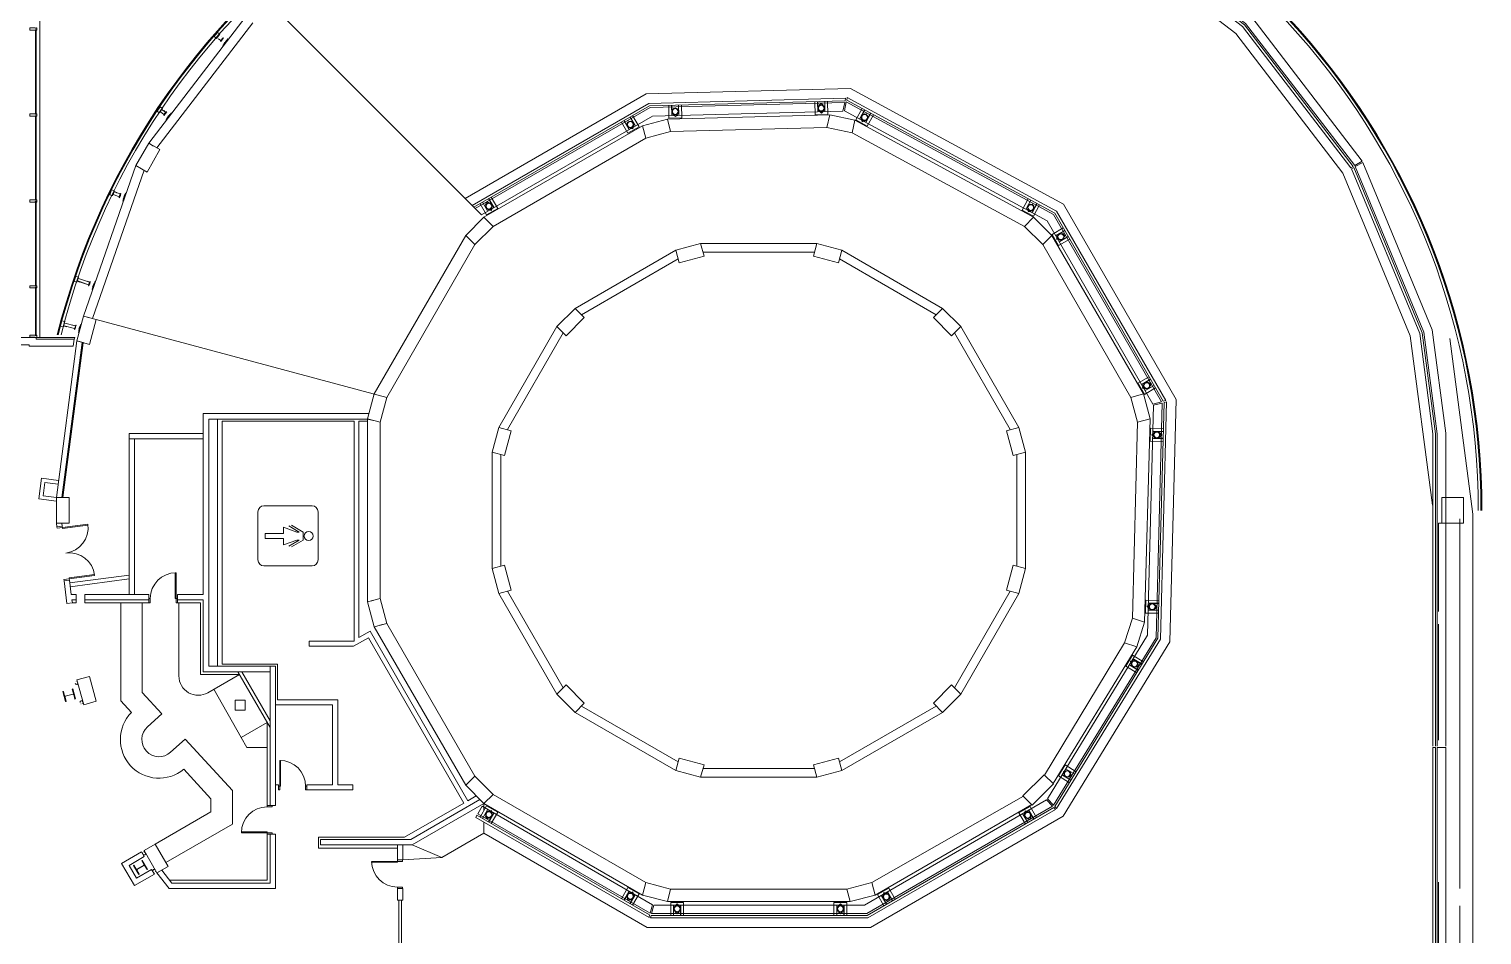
# Model space of a CAD drawing. Header units: inches. Extents: x 938 to 12482, y -17198 to -3672.
# Drawn here: x 10453 to 12482, y -6429 to -5164 of the extents above; entities that cross this region are included whole.
import ezdxf

# ---------------------------------------------------------------- set-up
doc = ezdxf.new("R2010")
doc.units = ezdxf.units.IN
doc.header["$MEASUREMENT"] = 0
for name, color, linetype, true_color in [('Building', 7, 'Continuous', 0xffffff), ('Columns', 7, 'Continuous', 0xffffff), ('Symbols', 7, 'Continuous', 0xffffff)]:
    doc.layers.add(name, color=color, linetype=linetype, true_color=true_color)

msp = doc.modelspace()

# ---------------------------------------------------------------- linework, layer by layer
at = {"layer": 'Building', "color": 18, "lineweight": 5, "true_color": 0x000000, "transparency": 33554687}
for points in [[(12412.7, -5829.1), (12381.6, -5592.7), (12287.5, -5365.5), (12137.8, -5170.4), (11942, -5020.2), (11670.1, -4915.7), (11470.5, -4894.7), (11228, -4926.6), (11001.1, -5020.6)], [(11075.8, -5415), (11319.9, -5274.1), (11591.8, -5267), (11589.3, -5279.1), (11323.2, -5286), (11084.6, -5423.8), (10797.7, -5137.1), (10984.4, -4993.9), (10990.4, -5004.4), (10806.3, -5145.7)], [(12298.7, -5358), (12301.7, -5356.3), (12149.9, -5158.4), (11952, -5006.5), (11950.2, -5009.5), (12147.4, -5160.8), (12298.7, -5358)], [(11988.8, -5016.5), (12160.2, -5148), (12314.4, -5349), (12303.9, -5355), (12151.6, -5156.6), (11981.5, -5026)], [(10467.8, -5595.2), (10467.8, -5128.4), (10397.3, -5128.4), (10397.3, -5132.4)], [(10626.7, -5327.7), (10620, -5323.8), (10756.2, -5146.3), (10762.6, -5152.7)], [(10453.8, -5165.9), (10461.5, -5165.9), (10461.5, -5165.4), (10463, -5165.4), (10463, -5165.9), (10463.8, -5165.9), (10463.8, -5162.9), (10463, -5162.9), (10463, -5163.4), (10461.5, -5163.4), (10461.5, -5162.9), (10453.8, -5162.9), (10453.8, -5165.9)], [(10461.8, -5165.4), (10461.8, -5283.4)], [(10462.8, -5165.4), (10462.8, -5283.4)], [(10765.5, -5155.6), (10631.3, -5330.4)], [(10718.8, -5171.3), (10715.9, -5169.1), (10711.3, -5175), (10713.8, -5176.9)], [(10713.8, -5176.9), (10714.5, -5177.5), (10719, -5171.5), (10718.8, -5171.3)], [(10718.8, -5171.4), (10714.3, -5177.3)], [(10717.7, -5178), (10717.5, -5178.2), (10720.7, -5180.6), (10723.1, -5177.5), (10722.8, -5177.2)], [(10722, -5179.8), (10720.4, -5181.7), (10720.1, -5181.5), (10723.8, -5176.6), (10724.1, -5176.9), (10722.6, -5178.9)], [(10723.8, -5188.1), (10723.3, -5187.7), (10730.6, -5178.2), (10731.1, -5178.6), (10723.8, -5188.1)], [(10726.3, -5183.1), (10724.8, -5185.1), (10725.1, -5185.4), (10728.8, -5180.5), (10728.5, -5180.3), (10726.9, -5182.2)], [(11061.7, -5400.8), (11314.5, -5254.9), (11599.9, -5247.4), (11897.4, -5408.9), (12054.8, -5681.7), (12045.9, -6020.1), (11896.8, -6263.5), (11627.8, -6418.7), (11315.8, -6418.7), (11088, -6287.2)], [(10634.5, -5281.2), (10631.6, -5279), (10636.1, -5273.1), (10638.6, -5275)], [(11071.5, -5410.7), (11318.2, -5268.2), (11593.1, -5261), (11592.3, -5264.5), (11319.2, -5271.7), (11074, -5413.2)], [(11363.9, -5270.2), (11364.4, -5288.3), (11346.4, -5288.8), (11346, -5270.7)], [(11350.3, -5270.5), (11350.7, -5284.3), (11350.3, -5284.3), (11350, -5270.5)], [(11359.9, -5284), (11360.3, -5284), (11359.9, -5270.3)], [(11567.9, -5265.5), (11568.4, -5283.6), (11550.4, -5284), (11549.9, -5265.9)], [(11554.3, -5265.8), (11554.6, -5279.6), (11554.3, -5279.6), (11553.9, -5265.8)], [(11561.7, -5270.7), (11561.8, -5270.6), (11558.9, -5267.8), (11556.2, -5270.7), (11556.3, -5270.9)], [(11563.9, -5279.3), (11564.2, -5279.3), (11563.9, -5265.6)], [(12034.2, -5684.7), (12022.2, -5687.9), (11874.6, -5432.2), (11591.4, -5278.5), (11594, -5266.2), (11883.3, -5423.3), (12034.2, -5684.7)], [(12040.1, -5683.1), (12036.7, -5684), (11885.1, -5421.5), (11594.6, -5263.7), (11595.3, -5260.2), (11887.6, -5418.9), (12040.1, -5683.1)], [(10453.8, -5285.9), (10461.5, -5285.9), (10461.5, -5285.4), (10463, -5285.4), (10463, -5285.9), (10463.8, -5285.9), (10463.8, -5282.9), (10463, -5282.9), (10463, -5283.4), (10461.5, -5283.4), (10461.5, -5282.9), (10453.8, -5282.9), (10453.8, -5285.9)], [(10461.8, -5285.4), (10461.8, -5403.4)], [(10462.8, -5285.4), (10462.8, -5403.4)], [(10634.5, -5281.3), (10639.1, -5275.3)], [(10636.4, -5280.2), (10641.1, -5283.8), (10643.5, -5280.6), (10638.8, -5277)], [(10640.7, -5278.4), (10640.8, -5278.2), (10644, -5280.7), (10641.6, -5283.8), (10641.2, -5283.6)], [(10642.8, -5283), (10641.3, -5284.9), (10640.9, -5284.7), (10644.6, -5279.8), (10645, -5280.1), (10643.5, -5282.1)], [(10644.7, -5291.3), (10644.2, -5290.9), (10651.5, -5281.4), (10652, -5281.8), (10644.7, -5291.3)], [(10647.2, -5286.3), (10645.6, -5288.3), (10646, -5288.6), (10649.7, -5283.7), (10649.3, -5283.5), (10647.8, -5285.4)], [(11295.6, -5285.3), (11304.7, -5301), (11289.1, -5310), (11280, -5294.3)], [(11283.8, -5292.1), (11290.7, -5304), (11290.4, -5304.2), (11283.5, -5292.3)], [(11298.7, -5299.4), (11299, -5299.2), (11292.2, -5287.3)], [(11348.7, -5307.5), (11313.9, -5316.8), (11309.3, -5299.4), (11344.1, -5290.1), (11348.7, -5307.5)], [(11570.8, -5284.2), (11344.1, -5290.1)], [(11358, -5283.5), (11358.1, -5283.6), (11355.4, -5286.5), (11352.5, -5283.7), (11352.6, -5283.6)], [(11561.9, -5278.7), (11562.1, -5278.9), (11559.3, -5281.8), (11556.4, -5279), (11556.5, -5278.9)], [(11602.3, -5309.3), (11567, -5301.8), (11570.8, -5284.2), (11606, -5291.7), (11602.3, -5309.3)], [(11855.6, -5427.2), (11606, -5291.7)], [(11631.8, -5284), (11623.2, -5299.9), (11607.4, -5291.3), (11616, -5275.4)], [(11619.8, -5277.5), (11613.3, -5289.5), (11613, -5289.3), (11619.5, -5277.3)], [(11620, -5292.5), (11620.1, -5292.7), (11616.2, -5293.8), (11615.1, -5290), (11615.3, -5289.9)], [(11628, -5281.9), (11621.4, -5293.9), (11621.7, -5294.1), (11628.3, -5282)], [(11309.3, -5299.4), (11088, -5427.2)], [(11296.7, -5299.8), (11296.9, -5299.8), (11295.9, -5303.7), (11292, -5302.7), (11292, -5302.5)], [(11567, -5301.8), (11348.7, -5307.5)], [(11842.9, -5439.9), (11602.3, -5309.3)], [(10617.6, -5364), (10602, -5355), (10620, -5323.8), (10635.6, -5332.8), (10617.6, -5364)], [(11313.9, -5316.8), (11100.7, -5439.9)], [(10536.3, -5567.1), (10528.9, -5565.1), (10602, -5355)], [(12431.2, -6165.4), (12431.2, -5728.8), (12412.2, -5584.5), (12315.2, -5350.5), (12304.8, -5356.5), (12400.5, -5587.7), (12419.2, -5729.6), (12419.2, -6165.4)], [(10613.4, -5361.6), (10541.5, -5568.5)], [(12416.7, -6165.4), (12416.7, -5729.6), (12398.1, -5588.4), (12302.6, -5357.8), (12299.6, -5359.5), (12394.8, -5589.4), (12413.2, -5729.7), (12413.2, -6165.4)], [(10571.6, -5390.1), (10568.1, -5388.9), (10565.6, -5396), (10568.3, -5396.9)], [(10571.6, -5390.2), (10569.2, -5397.2)], [(10575.2, -5392.9), (10575.2, -5392.7), (10571.5, -5391.4), (10570.1, -5395.2), (10570.3, -5395.2)], [(10570.5, -5395.6), (10578.8, -5398.5), (10580.1, -5394.7), (10571.8, -5391.8)], [(10580.3, -5396.6), (10581.1, -5394.2), (10580.7, -5394.1), (10578.7, -5399.8), (10579.1, -5399.9), (10580, -5397.6)], [(10588.3, -5393.6), (10584.3, -5404.9), (10583.8, -5404.7), (10587.7, -5393.4), (10588.3, -5393.6)], [(10585.5, -5398.4), (10586.3, -5396), (10586.7, -5396.1), (10584.7, -5401.9), (10584.3, -5401.7), (10585.1, -5399.4)], [(10453.8, -5405.9), (10461.5, -5405.9), (10461.5, -5405.4), (10463, -5405.4), (10463, -5405.9), (10463.8, -5405.9), (10463.8, -5402.9), (10463, -5402.9), (10463, -5403.4), (10461.5, -5403.4), (10461.5, -5402.9), (10453.8, -5402.9), (10453.8, -5405.9)], [(10461.8, -5405.4), (10461.8, -5523.4)], [(10462.8, -5405.4), (10462.8, -5523.4)], [(11098.2, -5399.3), (11107.2, -5415), (11091.6, -5424), (11082.6, -5408.3)], [(11093.2, -5418), (11092.9, -5418.2), (11086, -5406.3)], [(11095.3, -5406.8), (11095.3, -5406.7), (11091.4, -5405.6), (11090.4, -5409.5), (11090.6, -5409.5)], [(11094.4, -5401.5), (11101.2, -5413.4), (11101.6, -5413.2), (11094.7, -5401.3)], [(11099.3, -5413.8), (11099.4, -5413.8), (11098.4, -5417.7), (11094.5, -5416.7), (11094.6, -5416.5)], [(11863.8, -5409.9), (11855.2, -5425.8), (11839.4, -5417.2), (11848, -5401.3)], [(11845.3, -5415.5), (11845, -5415.3), (11851.5, -5403.2)], [(11852, -5418.4), (11852.1, -5418.6), (11848.2, -5419.8), (11847.1, -5415.9), (11847.3, -5415.9)], [(11860, -5407.8), (11853.4, -5419.9), (11853.8, -5420.1), (11860.3, -5408)], [(11062.6, -5452.7), (11088, -5427.2), (11100.7, -5439.9), (11075.3, -5465.4)], [(11881, -5452.7), (11868.3, -5465.4), (11842.9, -5439.9), (11855.6, -5427.2), (11881, -5452.7)], [(10952.2, -5678.6), (10942.9, -5713.3), (10925.5, -5708.7), (10934.8, -5673.9), (11062.6, -5452.7), (11075.3, -5465.4), (10952.2, -5678.6)], [(11881, -5452.7), (12008.8, -5673.9)], [(11906, -5457.6), (11890.3, -5466.7), (11881.3, -5451.1), (11897, -5442)], [(11899.1, -5445.8), (11887.3, -5452.7), (11887.1, -5452.3), (11899, -5445.5)], [(11891.5, -5458.7), (11891.4, -5458.9), (11887.5, -5457.8), (11888.6, -5454), (11888.8, -5454)], [(11891.9, -5460.7), (11892.1, -5461), (11904, -5454.1)], [(11898.4, -5454.7), (11898.6, -5454.7), (11899.6, -5450.9), (11895.7, -5449.8), (11895.7, -5450)], [(11215.3, -5554.5), (11355.9, -5473.3)], [(11395.3, -5481.4), (11360.5, -5490.7), (11355.9, -5473.3), (11390.6, -5464), (11395.3, -5481.4)], [(11390.6, -5464), (11553, -5464)], [(11393.9, -5476), (11549.7, -5476)], [(11583.1, -5490.7), (11548.3, -5481.4), (11553, -5464), (11587.7, -5473.3), (11583.1, -5490.7)], [(11587.7, -5473.3), (11728.3, -5554.5)], [(11868.3, -5465.4), (11991.4, -5678.6)], [(11224.1, -5563.3), (11359.1, -5485.3)], [(11584.5, -5485.3), (11719.5, -5563.3)], [(10519, -5517.7), (10515.7, -5516.6), (10518.2, -5509.5), (10521.4, -5510.6)], [(10519, -5517.7), (10519.5, -5517.9), (10522, -5510.8), (10521.4, -5510.6)], [(10519.3, -5517.8), (10521.8, -5510.7)], [(10523.9, -5517.5), (10523.8, -5517.7), (10520.1, -5516.3), (10521.4, -5512.6), (10521.5, -5512.6)], [(10520.6, -5516.3), (10535.9, -5521.6), (10537.3, -5517.9), (10521.9, -5512.5)], [(10536, -5521.4), (10520.7, -5516)], [(10533.8, -5516.7), (10533.9, -5516.4), (10537.7, -5517.7), (10536.4, -5521.5), (10536, -5521.4)], [(10537.5, -5519.6), (10538.3, -5517.2), (10537.9, -5517.1), (10535.9, -5522.8), (10536.3, -5523), (10537.2, -5520.6)], [(10545.5, -5516.6), (10541.6, -5527.9), (10541, -5527.7), (10544.9, -5516.4), (10545.5, -5516.6)], [(10453.8, -5525.9), (10461.5, -5525.9), (10461.5, -5525.4), (10463, -5525.4), (10463, -5525.9), (10463.8, -5525.9), (10463.8, -5522.9), (10463, -5522.9), (10463, -5523.4), (10461.5, -5523.4), (10461.5, -5522.9), (10453.8, -5522.9), (10453.8, -5525.9)], [(10461.8, -5525.4), (10461.8, -5592.2)], [(10462.8, -5525.4), (10462.8, -5592.2)], [(10542.7, -5521.4), (10543.5, -5519), (10543.9, -5519.2), (10541.9, -5524.9), (10541.5, -5524.8), (10542.3, -5522.4)], [(11228, -5567.2), (11202.6, -5592.7), (11189.8, -5579.9), (11215.3, -5554.5), (11228, -5567.2)], [(11741, -5592.7), (11715.6, -5567.2), (11728.3, -5554.5), (11753.8, -5579.9), (11741, -5592.7)], [(10500.4, -5580), (10496.9, -5579.1), (10498.8, -5571.8), (10502.3, -5572.8)], [(10500.4, -5580), (10500.7, -5580.1), (10502.7, -5572.9), (10502.3, -5572.8)], [(10500.5, -5580), (10502.4, -5572.8)], [(10505, -5579.8), (10504.9, -5580), (10501.1, -5578.9), (10502.1, -5575.1), (10502.2, -5575.1)], [(10516.3, -5582.7), (10501.6, -5578.8)], [(10517.3, -5578.9), (10502.6, -5574.9)], [(10513.8, -5577.9), (10513.9, -5577.7), (10517.7, -5578.7), (10516.7, -5582.6), (10516.3, -5582.5)], [(10517.8, -5580.3), (10518.4, -5577.8), (10518, -5577.7), (10516.4, -5583.6), (10516.9, -5583.7), (10517.5, -5581.3)], [(10537, -5604.6), (10519.6, -5599.9), (10528.9, -5565.1), (10546.3, -5569.8), (10537, -5604.6)], [(10525.5, -5576.7), (10522.4, -5588.3), (10521.8, -5588.1), (10524.9, -5576.5), (10525.5, -5576.7)], [(10952.2, -5678.6), (10546.3, -5569.8)], [(10515.7, -5596.9), (10516.2, -5596.9), (10516.7, -5595.2), (10323.1, -5595.2), (10323.1, -5606.4), (10327.7, -5606.4), (10327.7, -5608.4), (10323.1, -5608.4)], [(10462.8, -5595.2), (10462.8, -5597.2), (10515.9, -5597.2), (10514.6, -5607.1), (10452.9, -5607.1), (10452.9, -5605.2), (10323.1, -5605.2)], [(10463, -5594.7), (10463.8, -5594.7), (10463.8, -5591.7), (10463, -5591.7), (10463, -5592.2), (10461.5, -5592.2), (10461.5, -5591.7), (10453.8, -5591.7), (10453.8, -5594.7), (10461.5, -5594.7)], [(10523.1, -5581.7), (10523.7, -5579.3), (10524.2, -5579.4), (10522.6, -5585.2), (10522.2, -5585.1), (10522.8, -5582.7)], [(11108.7, -5720.5), (11189.8, -5579.9)], [(11120.7, -5723.7), (11198.6, -5588.7)], [(11745, -5588.7), (11822.9, -5723.7)], [(11753.8, -5579.9), (11834.9, -5720.5)], [(12436.6, -5596.6), (12468.8, -5841.6), (12468.8, -16336.4), (12414.8, -16607.8)], [(10528.3, -5602.2), (10498.7, -5818.4), (10490.9, -5818.4), (10519.6, -5599.9), (10528.3, -5602.2)], [(10527, -5601.9), (10498.7, -5818.4)], [(10528.4, -5602.3), (10500, -5818.4)], [(12026, -5665.4), (12010.3, -5674.5), (12001.3, -5658.9), (12017, -5649.9)], [(12019.1, -5653.6), (12007.3, -5660.5), (12007.1, -5660.2), (12019, -5653.3)], [(12018.4, -5662.5), (12018.6, -5662.6), (12019.6, -5658.7), (12015.7, -5657.7), (12015.7, -5657.9)], [(12000.7, -5713.3), (11991.4, -5678.6), (12008.8, -5673.9), (12018.1, -5708.7), (12000.7, -5713.3)], [(12011.5, -5666.5), (12011.4, -5666.7), (12007.5, -5665.7), (12008.6, -5661.8), (12008.8, -5661.9)], [(12011.9, -5668.5), (12012.1, -5668.8), (12024, -5662)], [(12014.8, -6010.8), (11874.9, -6239.1), (11883.5, -6248.1), (12026.7, -6014.3), (12035.3, -5686.5), (12023.2, -5689.7), (12014.8, -6010.8)], [(12037.8, -5685.8), (12029.2, -6015), (11885.2, -6249.9), (11887.7, -6252.5), (12032.6, -6016), (12041.3, -5684.9), (12037.8, -5685.8)], [(10789.3, -6061.6), (10696.1, -6061.6), (10696.1, -5961.4), (10660.1, -5961.4), (10660.1, -5953.8), (10696.1, -5953.8), (10696.1, -5701.3), (10927.5, -5701.3), (10925.5, -5708.9), (10703.8, -5708.9), (10703.8, -6053.9), (10796.9, -6053.9), (10796.9, -6248.4), (10785.3, -6248.4), (10785.3, -6250.4)], [(10715.8, -6053.9), (10715.8, -5708.9)], [(10967.2, -6308), (10856.9, -6308), (10856.9, -6292.8), (10977.2, -6292.8), (11060, -6245), (10926.7, -6014.2), (10905.9, -6026.2), (10843.9, -6026.2), (10843.9, -6018.9), (10906.9, -6018.9), (10906.9, -5711.9), (10722.4, -5711.9), (10722.4, -6050.9), (10799.9, -6050.9), (10799.9, -6100.8), (10883.9, -6100.8), (10883.9, -6219.5), (10904.9, -6219.5), (10904.9, -6226.8), (10840.9, -6226.8)], [(10925.5, -5711.9), (10913.5, -5711.9), (10913.5, -6014), (10929.1, -6005), (11065.7, -6241.7), (11077.3, -6235)], [(10933.1, -5962.1), (10925.5, -5964.2), (10925.5, -5708.9), (10933.1, -5710.7)], [(10934.2, -5961.8), (10942.9, -5959.5), (10942.9, -5713.3), (10934.2, -5711)], [(11126.1, -5725.2), (11116.8, -5759.9), (11099.4, -5755.3), (11108.7, -5720.5), (11126.1, -5725.2)], [(11826.9, -5759.9), (11817.5, -5725.2), (11834.9, -5720.5), (11844.2, -5755.3), (11826.9, -5759.9)], [(12000.7, -5713.3), (11993.5, -5987.1)], [(12018.1, -5708.7), (12010.6, -5992.7)], [(10696.1, -5729.1), (10592.5, -5729.1), (10592.5, -5953.8)], [(10592.5, -5736.7), (10696.1, -5736.7)], [(10600.1, -5953.8), (10600.1, -5736.7)], [(12036.4, -5740.2), (12018.3, -5739.7), (12018.8, -5721.8), (12036.9, -5722.2)], [(12023.4, -5733.6), (12023.3, -5733.7), (12020.6, -5730.8), (12023.5, -5728.1), (12023.6, -5728.2)], [(12036.5, -5735.8), (12022.8, -5735.5), (12022.8, -5735.9), (12036.5, -5736.2)], [(12036.7, -5726.6), (12023, -5726.2), (12023, -5725.9), (12036.8, -5726.2)], [(12031.5, -5733.8), (12031.6, -5733.9), (12034.5, -5731.2), (12031.7, -5728.3), (12031.6, -5728.4)], [(11099.4, -5917.6), (11099.4, -5755.3)], [(11111.4, -5914.4), (11111.4, -5758.5)], [(11832.2, -5758.5), (11832.2, -5914.4)], [(11844.2, -5755.3), (11844.2, -5917.6)], [(10509, -5818.4), (10509, -5854.4), (10491, -5854.4), (10491, -5818.4), (10509, -5818.4)], [(12425.8, -5854.4), (12425.8, -5818.4), (12455.8, -5818.4), (12455.8, -5854.4), (12420.8, -5854.4), (12420.8, -5977.4)], [(10491.6, -5859.4), (10491, -5854.4), (10498.7, -5854.4), (10499.2, -5858.4), (10491.6, -5859.4)], [(10499.2, -5858.4), (10499.5, -5860.4), (10491.9, -5861.4), (10491.6, -5859.4)], [(10499.5, -5860.4), (10491.9, -5861.4)], [(10499.6, -5861.5), (10535.1, -5856.9), (10535, -5855.7), (10499.5, -5860.4), (10499.6, -5861.5)], [(12450.8, -6364.4), (12450.8, -5848.4)], [(10660.1, -5959.4), (10657, -5959.4), (10657, -5923.6), (10658.1, -5923.6), (10658.1, -5959.4), (10658.1, -5965.4), (10660.1, -5965.4), (10660.1, -5959.4)], [(11116.8, -5912.9), (11126.1, -5947.7), (11108.7, -5952.4), (11099.4, -5917.6), (11116.8, -5912.9)], [(11817.5, -5947.7), (11826.9, -5912.9), (11844.2, -5917.6), (11834.9, -5952.4), (11817.5, -5947.7)], [(10501.3, -5932.8), (10508.8, -5931.8)], [(10509.1, -5933.8), (10508.8, -5931.8), (10501.3, -5932.8), (10501.6, -5934.8)], [(10511.7, -5953.8), (10518.5, -5953.8), (10518.5, -5965.4), (10513.3, -5965.4), (10505.7, -5966.4), (10501.6, -5934.8), (10509.1, -5933.8), (10511.7, -5953.8)], [(10508.7, -5930.7), (10544.3, -5926), (10544.4, -5927.1), (10508.8, -5931.8), (10508.7, -5930.7)], [(10592.5, -5926.8), (10509.6, -5937.7)], [(10592.5, -5932.1), (10510.3, -5943)], [(10518.5, -5961.4), (10512.7, -5961.4), (10513.3, -5965.4)], [(10530.5, -5961.4), (10620.1, -5961.4), (10620.1, -5953.8), (10530.5, -5953.8), (10530.5, -5965.4), (10620.1, -5965.4), (10620.1, -5953.8)], [(10622.1, -5959.4), (10622.1, -5965.4), (10620.1, -5965.4), (10620.1, -5959.4), (10622.1, -5959.4)], [(10660.1, -5964.4), (10660.1, -5953.8)], [(10952.2, -5994.3), (10934.8, -5999), (10925.5, -5964.2), (10942.9, -5959.5), (10952.2, -5994.3)], [(11189.8, -6092.9), (11108.7, -5952.4)], [(11198.6, -6084.2), (11120.7, -5949.1)], [(11822.9, -5949.1), (11745, -6084.2)], [(11834.9, -5952.4), (11753.8, -6092.9)], [(12030, -5980.1), (12011.9, -5979.7), (12012.4, -5961.7), (12030.5, -5962.1)], [(10580.9, -5965.4), (10580.9, -6102.5), (10595.7, -6118.6)], [(10610.9, -5965.4), (10610.9, -6090.9), (10638.1, -6120.3), (10618.1, -6138.6)], [(10746.6, -6065.6), (10692.1, -6065.6), (10692.1, -5965.4), (10660.1, -5965.4)], [(10662.1, -5965.4), (10662.1, -6067.6)], [(12017.1, -5973.5), (12017, -5973.6), (12014.2, -5970.7), (12017.1, -5968), (12017.2, -5968.1)], [(12030.1, -5975.8), (12016.4, -5975.4), (12016.4, -5975.8), (12030.1, -5976.1)], [(12030.4, -5966.5), (12016.7, -5966.2), (12016.7, -5965.8), (12030.4, -5966.1)], [(12025.1, -5973.7), (12025.2, -5973.8), (12028.1, -5971.1), (12025.4, -5968.2), (12025.2, -5968.3)], [(11062.6, -6220.2), (10934.8, -5999)], [(10942.4, -5996.9), (10952.2, -5994.3)], [(10952.2, -5994.3), (11075.3, -6207.5)], [(11982.3, -6021.4), (11993.5, -5987.1), (12010.6, -5992.7), (11999.5, -6026.9), (11982.3, -6021.4)], [(12420.8, -5995.4), (12420.8, -6157.4)], [(11871, -6205.9), (11982.3, -6021.4)], [(11882.7, -6217.6), (11999.5, -6026.9)], [(11999.7, -6063.2), (11984.2, -6053.7), (11993.6, -6038.4), (12009.1, -6047.8)], [(12006.8, -6051.5), (11995.1, -6044.4), (11995.3, -6044.1), (12007, -6051.2)], [(10746.6, -6065.6), (10702.6, -6091)], [(10789.3, -6139.4), (10744.3, -6061.6)], [(10789.3, -6130.1), (10749.7, -6061.6)], [(10789.3, -6053.9), (10789.3, -6248.4)], [(12001.9, -6059.4), (11990.2, -6052.3), (11990, -6052.6), (12001.8, -6059.8)], [(11991.8, -6050.9), (11991.6, -6051), (11990.7, -6047.1), (11994.5, -6046.2), (11994.6, -6046.3)], [(11998.6, -6055.1), (11998.6, -6055.3), (12002.5, -6054.4), (12001.6, -6050.5), (12001.4, -6050.5)], [(10514.7, -6091.9), (10513, -6085.8), (10513.8, -6085.6), (10517.6, -6099.7), (10516.8, -6099.9), (10515.2, -6093.7)], [(10537.1, -6068.2), (10546.4, -6103), (10529.1, -6107.7), (10519.7, -6072.9), (10537.1, -6068.2)], [(10749, -6153.4), (10711, -6086.1)], [(11202.6, -6080.2), (11228, -6105.7), (11215.3, -6118.4), (11189.8, -6092.9), (11202.6, -6080.2)], [(11715.6, -6105.7), (11741, -6080.2), (11753.8, -6092.9), (11728.3, -6118.4), (11715.6, -6105.7)], [(10502.5, -6095.2), (10500.9, -6089.1), (10500.1, -6089.3), (10503.9, -6103.3), (10504.6, -6103.1), (10503, -6097)], [(10514.2, -6092.8), (10503.4, -6095.7)], [(10754.7, -6115.2), (10740.6, -6115.2), (10740.6, -6101.6), (10754.7, -6101.6), (10754.7, -6115.2)], [(10796.9, -6108), (10876.6, -6108), (10876.6, -6219.5), (10840.9, -6219.5), (10840.9, -6226.8)], [(11355.9, -6199.6), (11215.3, -6118.4)], [(11359.1, -6187.6), (11224.1, -6109.6)], [(11719.5, -6109.6), (11584.5, -6187.6)], [(11728.3, -6118.4), (11587.7, -6199.6)], [(10785.3, -6132.5), (10749, -6153.4), (10757, -6167.5), (10785.3, -6167.5)], [(10785.3, -6248.4), (10785.3, -6132.5)], [(10650.5, -6174), (10670.6, -6155.6), (10736.8, -6227.6), (10736.8, -6274.6), (10644, -6328.2)], [(12416.7, -6167.4), (12413.2, -6167.4), (12413.2, -6705.4), (12416.7, -6705.4), (12416.7, -6167.4)], [(12431.2, -6167.4), (12419.2, -6167.4), (12419.2, -6705.4), (12431.2, -6705.4), (12431.2, -6167.4)], [(10804, -6221.5), (10804, -6185.7), (10802.9, -6185.7), (10802.9, -6221.5), (10804, -6221.5)], [(11360.5, -6182.2), (11395.3, -6191.5), (11390.6, -6208.9), (11355.9, -6199.6), (11360.5, -6182.2)], [(11548.3, -6191.5), (11583.1, -6182.2), (11587.7, -6199.6), (11553, -6208.9), (11548.3, -6191.5)], [(10629, -6302.3), (10706.8, -6257.3), (10706.8, -6239.2), (10668.8, -6197.9)], [(11075.3, -6207.5), (11100.7, -6232.9), (11088, -6245.7), (11062.6, -6220.2), (11075.3, -6207.5)], [(11075.3, -6207.5), (11068.1, -6214.6)], [(11549.7, -6196.9), (11393.9, -6196.9)], [(11840.7, -6235.1), (11853.5, -6247.8), (11883.2, -6218.1), (11870.4, -6205.4), (11840.7, -6235.1)], [(11905.6, -6216.6), (11890.2, -6207.2), (11899.6, -6191.8), (11915, -6201.3)], [(11896.2, -6205.7), (11896, -6206.1), (11907.7, -6213.2)], [(11901, -6197.9), (11901.2, -6197.5), (11912.9, -6204.7)], [(11904.6, -6208.6), (11904.6, -6208.8), (11908.5, -6207.9), (11907.6, -6204), (11907.4, -6204)], [(10800.9, -6226.8), (10800.9, -6219.5), (10796.9, -6219.5)], [(10800.9, -6221.5), (10800.9, -6226.8), (10802.9, -6226.8), (10802.9, -6221.5), (10800.9, -6221.5)], [(10838.9, -6221.5), (10838.9, -6226.8), (10840.9, -6226.8), (10840.9, -6221.5), (10838.9, -6221.5)], [(11068.1, -6214.6), (11062.6, -6220.2)], [(11553, -6208.9), (11390.6, -6208.9)], [(10796.9, -6248.4), (10786.3, -6248.4)], [(10792.5, -6248.4), (10792.5, -6250.4)], [(11088, -6245.7), (10988, -6303.4), (10859.9, -6303.4), (10859.9, -6295.8), (10986, -6295.8), (11082.4, -6240.1), (11088, -6245.7)], [(11309.3, -6373.4), (11088, -6245.7)], [(11088, -6255.2), (11088, -6245.7)], [(11313.9, -6356), (11100.7, -6232.9)], [(11619.4, -6387.4), (11325.2, -6387.4), (11322, -6399.4), (11622.6, -6399.4), (11882.1, -6249.6), (11873.6, -6240.6), (11619.4, -6387.4)], [(11629.7, -6356), (11841.3, -6235.6)], [(11634.3, -6373.4), (11852.9, -6247.2)], [(10792.5, -6250.4), (10785.3, -6250.4)], [(11319.4, -6401.3), (11078.2, -6262.1), (11076.5, -6265.1), (11318.5, -6404.8), (11319.4, -6401.3)], [(11323.3, -6386.9), (11085.5, -6249.6), (11079.5, -6260), (11320.1, -6398.9), (11323.3, -6386.9)], [(11082.6, -6264.6), (11091.6, -6248.9), (11107.2, -6257.9), (11098.2, -6273.6)], [(11093.2, -6254.9), (11092.9, -6254.7), (11086, -6266.6)], [(11090.6, -6263.3), (11090.4, -6263.4), (11091.4, -6267.2), (11095.3, -6266.2), (11095.3, -6266)], [(11094.4, -6271.4), (11101.2, -6259.5), (11101.6, -6259.7), (11094.7, -6271.6)], [(11094.6, -6256.4), (11094.5, -6256.2), (11098.4, -6255.2), (11099.4, -6259), (11099.3, -6259.1)], [(11886.3, -6254), (11883.9, -6251.4), (11623.3, -6401.8), (11321.3, -6401.8), (11320.4, -6405.3), (11624.2, -6405.3), (11886.3, -6254)], [(11844.1, -6274.4), (11835, -6258.7), (11850.6, -6249.7), (11859.7, -6265.4)], [(11841, -6260.3), (11840.7, -6260.5), (11847.6, -6272.4)], [(11843, -6259.9), (11842.8, -6259.8), (11843.9, -6255.9), (11847.7, -6257), (11847.7, -6257.2)], [(11847, -6266.8), (11847, -6267), (11850.8, -6268), (11851.9, -6264.2), (11851.7, -6264.1)], [(11855.9, -6267.6), (11849, -6255.7), (11849.4, -6255.5), (11856.2, -6267.4)], [(10796.9, -6288.4), (10796.9, -6364.4), (10648.3, -6364.4), (10631.4, -6342.4), (10638, -6338.6), (10652, -6356.8), (10789.3, -6356.8), (10789.3, -6288.4), (10796.9, -6288.4)], [(10785.3, -6288.4), (10785.3, -6352.8), (10648.9, -6352.8)], [(10785.3, -6286.4), (10749.4, -6286.4), (10749.4, -6285.3), (10785.3, -6285.3), (10785.3, -6288.4), (10792.5, -6288.4), (10792.5, -6286.4), (10785.3, -6286.4)], [(10796.9, -6288.4), (10786.3, -6288.4)], [(10974.8, -6324.4), (11029.1, -6321.2), (11088, -6287.2), (11088, -6271.7)], [(10629, -6302.3), (10647, -6333.4), (10631.4, -6342.4), (10613.4, -6311.3), (10629, -6302.3)], [(10974.8, -6303.4), (10974.8, -6324.4), (10967.2, -6324.4), (10967.2, -6303.4)], [(10988, -6303.4), (11029.1, -6321.2)], [(10609.9, -6313.2), (10613.7, -6319.8), (10592.6, -6332), (10602.9, -6349.9), (10624, -6337.7), (10627.9, -6344.3), (10600.1, -6360.3), (10582.1, -6329.2), (10609.9, -6313.2)], [(10613.4, -6330.8), (10610.2, -6325.3), (10610.9, -6325), (10618.2, -6337.6), (10617.5, -6338), (10614.3, -6332.5)], [(10614.2, -6312.8), (10614.1, -6313.4), (10614.5, -6313.6), (10614.3, -6313.9), (10614.8, -6314.2), (10615, -6314.1), (10613.8, -6312), (10613.3, -6312.3), (10613.8, -6313.3)], [(10967.2, -6326.4), (10974.4, -6326.4), (10974.4, -6324.4), (10967.2, -6324.4), (10967.2, -6327.6), (10931.3, -6327.6), (10931.3, -6326.4), (10967.2, -6326.4)], [(10974.4, -6324.4), (10967.2, -6324.4)], [(10602.5, -6337.1), (10599.3, -6331.6), (10598.6, -6332), (10605.9, -6344.6), (10606.6, -6344.3), (10603.4, -6338.8)], [(10613.1, -6331.8), (10603.4, -6337.4)], [(10613.4, -6332.2), (10603.6, -6337.8)], [(10974.4, -6362.4), (10967.2, -6362.4), (10967.2, -6364.4), (10974.4, -6364.4), (10974.4, -6362.4)], [(10967.2, -6364.4), (10974.8, -6364.4), (10974.8, -6380.4), (10967.2, -6380.4), (10967.2, -6364.4), (10974.4, -6364.4)], [(11280, -6378.6), (11289.1, -6362.9), (11304.7, -6371.9), (11295.6, -6387.6)], [(11283.8, -6380.8), (11290.7, -6368.9), (11290.4, -6368.7), (11283.5, -6380.6)], [(11292, -6370.4), (11292, -6370.2), (11295.9, -6369.2), (11296.9, -6373), (11296.7, -6373.1)], [(11313.9, -6356), (11348.7, -6365.3), (11344.1, -6382.7), (11309.3, -6373.4), (11313.9, -6356)], [(11594.9, -6365.3), (11348.7, -6365.3)], [(11594.9, -6365.3), (11629.7, -6356), (11634.3, -6373.4), (11599.5, -6382.7), (11594.9, -6365.3)], [(11646.6, -6388.4), (11637.6, -6372.7), (11653.2, -6363.7), (11662.2, -6379.4)], [(11645.5, -6373.9), (11645.4, -6373.8), (11646.4, -6369.9), (11650.3, -6371), (11650.2, -6371.2)], [(11658.4, -6381.6), (11651.6, -6369.7), (11651.9, -6369.5), (11658.8, -6381.4)], [(12420.8, -6355.4), (12420.8, -6517.4)], [(10969, -6380.4), (10969, -6644.4)], [(10973, -6380.4), (10973, -6644.4)], [(11288, -6377.3), (11287.9, -6377.4), (11288.9, -6381.2), (11292.8, -6380.2), (11292.7, -6380)], [(11291.8, -6385.4), (11298.7, -6373.5), (11299, -6373.7), (11292.2, -6385.6)], [(11599.5, -6382.7), (11344.1, -6382.7)], [(11366.8, -6401.8), (11366.8, -6383.7), (11348.8, -6383.7), (11348.8, -6401.8)], [(11353.2, -6388.1), (11352.8, -6388.1), (11352.8, -6401.8)], [(11360.5, -6388.7), (11360.6, -6388.6), (11357.8, -6385.8), (11355, -6388.6), (11355.1, -6388.7)], [(11362.4, -6401.8), (11362.4, -6388.1), (11362.8, -6388.1), (11362.8, -6401.8)], [(11576.8, -6401.8), (11576.8, -6383.7), (11594.8, -6383.7), (11594.8, -6401.8)], [(11581.2, -6388.1), (11580.8, -6388.1), (11580.8, -6401.8)], [(11583.1, -6388.7), (11583, -6388.6), (11585.8, -6385.8), (11588.6, -6388.6), (11588.5, -6388.7)], [(11590.4, -6401.8), (11590.4, -6388.1), (11590.8, -6388.1), (11590.8, -6401.8)], [(11650.4, -6386.2), (11643.6, -6374.3), (11643.2, -6374.5), (11650.1, -6386.4)], [(11649.6, -6380.8), (11649.5, -6381), (11653.4, -6382), (11654.4, -6378.2), (11654.2, -6378.1)], [(12450.8, -6964.4), (12450.8, -6388.4)], [(11360.5, -6396.7), (11360.6, -6396.9), (11357.8, -6399.7), (11355, -6396.9), (11355.1, -6396.7)], [(11583.1, -6396.7), (11583, -6396.9), (11585.8, -6399.7), (11588.6, -6396.9), (11588.5, -6396.7)]]:
    msp.add_lwpolyline(points, dxfattribs=at).dxf.unprotected_set("ltscale", 0)
for centre, radius in [((11355.2, -5279.5), 4.62), ((11559.1, -5274.8), 4.62), ((11559.1, -5274.8), 4), ((11292.4, -5297.7), 4.62), ((11292.4, -5297.7), 4), ((11355.2, -5279.5), 4), ((11619.6, -5287.7), 4.62), ((11619.6, -5287.7), 4), ((11094.9, -5411.7), 4.62), ((11094.9, -5411.7), 4), ((11851.6, -5413.6), 4.62), ((11851.6, -5413.6), 4), ((11893.6, -5454.4), 4.62), ((11893.6, -5454.4), 4), ((12013.6, -5662.2), 4.62), ((12013.6, -5662.2), 4), ((12027.5, -5731), 4.62), ((12027.5, -5731), 4), ((12021.2, -5970.9), 4.62), ((12021.2, -5970.9), 4), ((11996.6, -6050.7), 4.62), ((11996.6, -6050.7), 4), ((11902.6, -6204.2), 4.62), ((11902.6, -6204.2), 4), ((11094.9, -6261.2), 4.62), ((11094.9, -6261.2), 4), ((11847.3, -6262), 4.62), ((11847.3, -6262), 4), ((11292.4, -6375.2), 4.62), ((11292.4, -6375.2), 4), ((11357.8, -6392.7), 4.62), ((11357.8, -6392.7), 4), ((11585.8, -6392.7), 4.62), ((11585.8, -6392.7), 4), ((11649.9, -6376), 4.62), ((11649.9, -6376), 4)]:
    msp.add_circle(centre, radius, dxfattribs=at).dxf.unprotected_set("ltscale", 0)
for centre, radius, start, end in [((11471.8, -5836.4), 1009.8, 0.0001, 165.9441), ((11471.8, -5836.4), 1008.9, 0.0001, 165.9316), ((11471.8, -5836.4), 1008.7, 0.0001, 165.929), ((11471.8, -5836.4), 1008.5, 0.0001, 165.9108), ((11471.8, -5836.4), 1004.7, 0.0001, 165.8718), ((10718.1, -5173.8), 0.375, 52.5778, 142.5778), ((10715.7, -5176), 0.125, -127.4222, -37.4222), ((10721, -5175.3), 0.125, -127.4222, -37.4222), ((10722.3, -5180), 0.375, 52.4933, 142.4933), ((10722.9, -5179.1), 0.375, 142.4933, -127.5067), ((10726, -5182.9), 0.375, -37.5067, 52.4933), ((10726.7, -5182), 0.375, -127.5067, -37.5067), ((11355, -5273.6), 0.375, 46.5, 136.5), ((11556.5, -5270.7), 0.188, -133.5, -43.5), ((11559, -5268.9), 0.375, 46.5, 136.5), ((11561.6, -5270.6), 0.188, -133.5, -43.5), ((10636.7, -5279.9), 0.375, 142.458, -127.542), ((10638.3, -5277.1), 0.125, -37.542, 52.458), ((10639, -5282.3), 0.125, -37.542, 52.458), ((10643.1, -5283.2), 0.375, 52.4933, 142.4933), ((10643.8, -5282.3), 0.375, 142.4933, -127.5067), ((10646.9, -5286.1), 0.375, -37.5067, 52.4933), ((10647.5, -5285.2), 0.375, -127.5067, -37.5067), ((11289.4, -5292.5), 0.375, 75, 165), ((11292.5, -5292.8), 0.188, -105, -15), ((11352.5, -5275.4), 0.188, -133.5, -43.5), ((11352.7, -5283.7), 0.188, 46.5, 136.5), ((11355.3, -5285.4), 0.375, -133.5, -43.5), ((11357.6, -5275.3), 0.188, -133.5, -43.5), ((11357.9, -5283.6), 0.188, 46.5, 136.5), ((11556.7, -5279), 0.188, 46.5, 136.5), ((11559.3, -5280.7), 0.375, -133.5, -43.5), ((11561.8, -5278.9), 0.188, 46.5, 136.5), ((11615.3, -5290.1), 0.188, 16.5, 106.5), ((11616.7, -5292.9), 0.375, -163.5, -73.5), ((11619.3, -5282.8), 0.188, -163.5, -73.5), ((11619.8, -5292.5), 0.188, 16.5, 106.5), ((11622.4, -5282.5), 0.375, 16.5, 106.5), ((11623.8, -5285.2), 0.188, -163.5, -73.5), ((11288.1, -5295.4), 0.188, -105, -15), ((11292.2, -5302.5), 0.188, 75, 165), ((11295.3, -5302.8), 0.375, -105, -15), ((11296.7, -5300), 0.188, 75, 165), ((10570.3, -5395.1), 0.125, -109.1198, -19.1198), ((10571.8, -5392.2), 0.375, 70.8802, 160.8802), ((10575.1, -5392.8), 0.125, -109.1198, -19.1198), ((10580.7, -5396.7), 0.375, 160.8194, -109.1806), ((10580.3, -5397.7), 0.375, 70.8194, 160.8194), ((10584.8, -5399.3), 0.375, -19.1806, 70.8194), ((10585.1, -5398.2), 0.375, -109.1806, -19.1806), ((11090.6, -5409.4), 0.188, -105, -15), ((11092, -5406.5), 0.375, 75, 165), ((11094.8, -5416.5), 0.188, 75, 165), ((11095.1, -5406.8), 0.188, -105, -15), ((11097.9, -5416.8), 0.375, -105, -15), ((11099.2, -5414), 0.188, 75, 165), ((11847.3, -5416), 0.188, 16.5, 106.5), ((11851.3, -5408.8), 0.188, -163.5, -73.5), ((11854.4, -5408.4), 0.375, 16.5, 106.5), ((11855.8, -5411.2), 0.188, -163.5, -73.5), ((11848.7, -5418.8), 0.375, -163.5, -73.5), ((11851.8, -5418.5), 0.188, 16.5, 106.5), ((11888.5, -5457.3), 0.375, 165, -105), ((11888.7, -5454.2), 0.188, -15, 75), ((11895.9, -5450.1), 0.188, 165, -105), ((11898.4, -5454.5), 0.188, 165, -105), ((11898.7, -5451.4), 0.375, -15, 75), ((11891.3, -5458.6), 0.188, -15, 75), ((10520.9, -5516), 0.375, 160.7599, -109.2401), ((10521.5, -5512.7), 0.125, -19.2401, 70.7599), ((10523.8, -5517.5), 0.125, -19.2401, 70.7599), ((10537.5, -5520.7), 0.375, 70.8194, 160.8194), ((10537.9, -5519.7), 0.375, 160.8194, -109.1806), ((10542, -5522.3), 0.375, -19.1806, 70.8194), ((10542.3, -5521.3), 0.375, -109.1806, -19.1806), ((10501.8, -5578.5), 0.375, 165, -105), ((10502.2, -5575.2), 0.125, -15, 75), ((10504.8, -5579.8), 0.125, -15, 75), ((10517.9, -5581.4), 0.375, 74.9981, 164.9981), ((10518.2, -5580.4), 0.375, 164.9981, -105.0019), ((10522.4, -5582.6), 0.375, -15.0019, 74.9981), ((10522.7, -5581.6), 0.375, -105.0019, -15.0019), ((12015.9, -5657.9), 0.188, 165, -105), ((12018.7, -5659.3), 0.375, -15, 75), ((12008.5, -5665.2), 0.375, 165, -105), ((12008.7, -5662.1), 0.188, -15, 75), ((12011.3, -5666.5), 0.188, -15, 75), ((12018.4, -5662.4), 0.188, 165, -105), ((12021.6, -5730.8), 0.375, 133.5, -136.5), ((12023.3, -5733.4), 0.188, -46.5, 43.5), ((12023.4, -5728.3), 0.188, -46.5, 43.5), ((12031.6, -5733.7), 0.188, 133.5, -136.5), ((12031.7, -5728.5), 0.188, 133.5, -136.5), ((12033.4, -5731.1), 0.375, -46.5, 43.5), ((10499.4, -5860.5), 35.9, -82.3844, 7.6156), ((10508.8, -5931.7), 35.9, 7.3844, 97.3844), ((10658.1, -5959.4), 36, 90, 180), ((12015.3, -5970.7), 0.375, 133.5, -136.5), ((12017, -5973.4), 0.188, -46.5, 43.5), ((12017.1, -5968.2), 0.188, -46.5, 43.5), ((12025.2, -5973.6), 0.188, 133.5, -136.5), ((12025.4, -5968.4), 0.188, 133.5, -136.5), ((12027.1, -5971.1), 0.375, -46.5, 43.5), ((11991.6, -6047.6), 0.375, 103.5, -166.5), ((11991.7, -6050.8), 0.188, -76.5, 13.5), ((11994.4, -6046.4), 0.188, -76.5, 13.5), ((11998.8, -6055.1), 0.188, 103.5, -166.5), ((12001.5, -6050.7), 0.188, 103.5, -166.5), ((12001.6, -6053.8), 0.375, -76.5, 13.5), ((10517.2, -6075.8), 0.196, -164.9995, 15.0009), ((10518.9, -6077.5), 2, -164.9993, 15.0007), ((10519.5, -6075.1), 0.196, -164.9995, 15.0009), ((10689.1, -6067.6), 27, 180, -60), ((10503.2, -6095), 0.688, -164.9996, -74.9996), ((10503.7, -6096.8), 0.688, 105.0004, -164.9996), ((10514, -6092.1), 0.688, -74.9996, 15.0004), ((10514.5, -6093.9), 0.688, 15.0004, 105.0004), ((10526, -6104.1), 2, 15.0007, -164.9993), ((10525.4, -6106.5), 0.196, 15.0005, -164.9991), ((10527.7, -6105.9), 0.196, 15.0005, -164.9991), ((10634.3, -6156.3), 54, 135.6543, -50.3118), ((10634.3, -6156.3), 24, 132.4272, -47.5728), ((10802.9, -6221.5), 36, 0, 90), ((11897.5, -6201.1), 0.375, 103.5, -166.5), ((11897.7, -6204.2), 0.188, -76.5, 13.5), ((11900.4, -6199.9), 0.188, -76.5, 13.5), ((11907.4, -6204.2), 0.188, 103.5, -166.5), ((11907.6, -6207.3), 0.375, -76.5, 13.5), ((11904.8, -6208.6), 0.188, 103.5, -166.5), ((10785.3, -6286.4), 36, 90, -180), ((11090.6, -6263.5), 0.188, 15, 105), ((11092, -6266.3), 0.375, -165, -75), ((11094.8, -6256.3), 0.188, -165, -75), ((11095.1, -6266.1), 0.188, 15, 105), ((11097.9, -6256.1), 0.375, 15, 105), ((11099.2, -6258.9), 0.188, -165, -75), ((11843, -6259.7), 0.188, -105, -15), ((11844.4, -6256.9), 0.375, 75, 165), ((11847.2, -6266.8), 0.188, 75, 165), ((11847.5, -6257.1), 0.188, -105, -15), ((11850.3, -6267.1), 0.375, -105, -15), ((11851.6, -6264.3), 0.188, 75, 165), ((10611.6, -6314.6), 0.196, -150.0018, 29.9986), ((10613.7, -6315.8), 2, -150.0016, 29.9984), ((10613.7, -6313.4), 0.196, -150.0018, 29.9986), ((10967.2, -6326.4), 36, 180, -90), ((10603.1, -6336.8), 0.688, -150.0019, -60.0019), ((10604, -6338.4), 0.688, 119.9981, -150.0019), ((10612.8, -6331.2), 0.688, -60.0019, 29.9981), ((10613.7, -6332.8), 0.688, 29.9981, 119.9981), ((10627.5, -6339.7), 2, 29.9984, -150.0016), ((10627.5, -6342.1), 0.196, 29.9982, -150.0014), ((10629.6, -6340.9), 0.196, 29.9982, -150.0014), ((11292.2, -6370.3), 0.188, -165, -75), ((11295.3, -6370.1), 0.375, 15, 105), ((11288.1, -6377.5), 0.188, 15, 105), ((11289.4, -6380.3), 0.375, -165, -75), ((11292.5, -6380.1), 0.188, 15, 105), ((11296.7, -6372.9), 0.188, -165, -75), ((11355.2, -6388.6), 0.188, -135, -45), ((11357.8, -6386.8), 0.375, 45, 135), ((11360.4, -6388.6), 0.188, -135, -45), ((11583.2, -6388.6), 0.188, -135, -45), ((11585.8, -6386.8), 0.375, 45, 135), ((11588.4, -6388.6), 0.188, -135, -45), ((11645.6, -6373.7), 0.188, -105, -15), ((11646.9, -6370.9), 0.375, 75, 165), ((11649.7, -6380.8), 0.188, 75, 165), ((11650, -6371.1), 0.188, -105, -15), ((11652.8, -6381.1), 0.375, -105, -15), ((11654.2, -6378.3), 0.188, 75, 165), ((11355.2, -6396.9), 0.188, 45, 135), ((11357.8, -6398.6), 0.375, -135, -45), ((11360.4, -6396.9), 0.188, 45, 135), ((11583.2, -6396.9), 0.188, 45, 135), ((11585.8, -6398.6), 0.375, -135, -45), ((11588.4, -6396.9), 0.188, 45, 135)]:
    msp.add_arc(centre, radius, start, end, dxfattribs=at).dxf.unprotected_set("ltscale", 0)
at = {"layer": 'Columns', "color": 6, "lineweight": 5, "transparency": 33554687}
for points in [[(10491, -5823.7), (10466.4, -5820.5), (10470.2, -5791.5), (10494.1, -5794.6)], [(10491, -5818.4), (10472.3, -5816), (10474.8, -5797.4), (10493.4, -5799.8)]]:
    msp.add_lwpolyline(points, dxfattribs=at).dxf.unprotected_set("ltscale", 0)
at = {"layer": 'Symbols', "color": 4, "lineweight": 5, "transparency": 33554687}
for points in [[(10772.4, -5838.4), (10772.4, -5905.6)], [(10848, -5830), (10780.8, -5830)], [(10856.4, -5905.6), (10856.4, -5838.4)], [(10815.5, -5858.2), (10830, -5866.6), (10826.6, -5866.6), (10808.3, -5859.9), (10808.3, -5868.7), (10782.4, -5868.7), (10782.4, -5875.7), (10808.3, -5875.7), (10808.3, -5884.4), (10826.6, -5877.8), (10830, -5877.8), (10815.5, -5886.2)], [(10819.3, -5857.2), (10835.6, -5866.6), (10835.6, -5877.8), (10819.3, -5887.2)], [(10780.8, -5914), (10848, -5914)]]:
    msp.add_lwpolyline(points, dxfattribs=at).dxf.unprotected_set("ltscale", 0)
msp.add_circle((10843.3, -5872.2), 6.3, dxfattribs=at).dxf.unprotected_set("ltscale", 0)
for centre, start, end in [((10780.8, -5838.4), 90, 180), ((10848, -5838.4), 0, 90), ((10780.8, -5905.6), 180, -90), ((10848, -5905.6), -90, 0)]:
    msp.add_arc(centre, 8.4, start, end, dxfattribs=at).dxf.unprotected_set("ltscale", 0)

doc.saveas('drawing.dxf')
